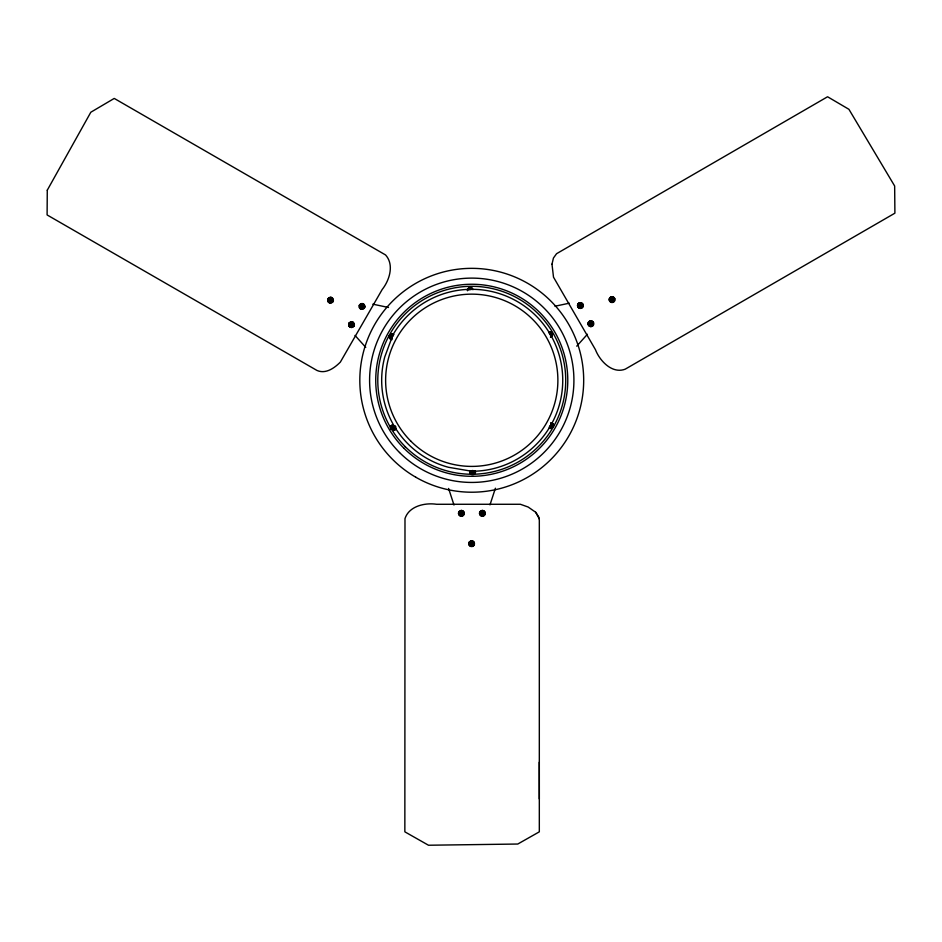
<?xml version="1.0" encoding="UTF-8"?>
<svg xmlns="http://www.w3.org/2000/svg" width="942" height="942" viewBox="0 0 942 942"><rect width="100%" height="100%" fill="white"/><g stroke="black" fill="none" stroke-linecap="round" stroke-linejoin="round"><path stroke-width="1.41" d="M395.734 429.069A2.85 2.85 0 0 1 393.261 430.494L395.734 429.069L395.864 426.738L393.968 427.833L395.063 429.729M467.503 290.76L467.738 288.817L470.211 287.392L471.636 287.769L472.919 289.724M553.201 427.009L553.201 424.159L550.74 422.734A2.85 2.85 0 0 1 553.201 427.009L550.74 428.433L549.316 428.045L550.034 425.772M474.014 474.544L475.439 472.072L475.062 470.647M489.981 504.877L495.398 488.227M328.723 302.252L329.818 300.357L327.922 299.262M331.431 297.554L330.336 299.45L328.44 298.355M329.618 302.771L330.713 300.875L332.62 301.958M332.326 298.072L331.231 299.968L333.138 301.063M349.717 326.709L350.813 324.813L348.917 323.718M352.426 322.011L351.331 323.918L349.435 322.823M360.197 308.517L361.292 306.609L359.385 305.514M362.894 303.819L361.81 305.714L359.903 304.619M350.612 327.227L351.707 325.331L353.603 326.427M353.321 322.529L352.226 324.437L354.121 325.52M361.092 309.035L362.187 307.127L364.083 308.222M363.8 304.337L362.705 306.232L364.601 307.327M390.271 338.814L391.366 336.918L389.458 335.823M392.979 334.127L391.884 336.023L389.976 334.928M391.166 339.332L392.261 337.436M550.552 424.877L551.647 422.982M549.834 428.186L550.929 426.29L552.824 427.385M552.542 423.5L551.447 425.395L553.343 426.49M576.728 346.161L587.419 334.257M550.446 337.271L552.012 336.094L552.012 333.244L550.964 332.196L548.633 332.055L549.739 333.951L551.635 332.856M577.764 306.468L579.66 305.373L578.565 303.477M582.462 303.76L580.566 304.855L579.46 302.959M578.282 307.375L580.178 306.268L581.285 308.164M582.98 304.655L581.084 305.75L582.18 307.645M609.45 300.522L611.346 299.426M614.137 297.802L612.241 298.908L611.146 297.013M609.969 301.416L611.864 300.321L612.959 302.217M614.655 298.708L612.759 299.803L613.854 301.699M588.291 324.649L590.187 323.553L589.091 321.658M592.977 321.928L591.081 323.024L589.986 321.128M588.809 325.543L590.705 324.448L591.8 326.344M593.495 322.823L591.6 323.93L592.706 325.826M552.153 333.762L550.258 334.857L551.353 336.753M390.659 428.551L392.555 427.456L391.46 425.56M395.346 425.843L393.45 426.938L392.355 425.042M391.177 429.458L393.073 428.351L394.168 430.258M554.979 306.232L569.262 303.194M467.503 289.724L469.693 289.724L469.693 287.534M469.881 471.553L472.072 471.553M473.108 471.553L475.31 471.553M469.881 472.59L472.072 472.59L472.072 474.78M475.31 472.59L473.108 472.59L473.108 474.78M458.648 512.801L460.838 512.801L460.838 510.611M464.065 512.801L461.874 512.801L461.874 510.611M479.643 512.789L481.845 512.789L481.833 510.599M485.071 512.789L482.881 512.789L482.881 510.599M458.648 513.837L460.838 513.837L460.838 516.028M464.065 513.837L461.874 513.837L461.874 516.028M479.643 513.826L481.845 513.826L481.845 516.016M485.071 513.826L482.881 513.826L482.881 516.016M468.939 543.193L471.13 543.193L471.13 541.002M474.356 543.193L472.166 543.193L472.166 541.002M468.939 544.229L471.13 544.229L471.13 546.419M474.356 544.229L472.166 544.229L472.166 546.419M372.844 304.172L388.504 307.481M393.497 334.257L392.072 333.88L389.599 335.305L389.599 338.154L392.072 339.579A2.85 2.85 0 0 1 389.317 336A2.85 2.85 0 0 1 393.497 334.257L393.874 334.645M535.727 512.295L528.156 507.032L520.396 504.276L436.605 504.276C425.066 502.545 409.04 505.984 404.989 518.618L404.848 831.833L428.492 845.233L517.782 844.032L539.319 831.833L539.319 520.337L538.73 517.017L535.727 512.295L539.165 518.665M470.129 473.496A2.85 2.85 0 0 1 470.129 470.647L469.752 472.072L471.165 474.544M355.016 335.434L365.767 347.363M610.251 297.531L611.346 299.426M448.592 488.451L453.997 505.042M539.295 762.231L539.319 798.91M470.729 287.534L470.729 289.724M472.978 542.945A1.531 1.531 0 0 1 471.918 545.23A1.531 1.531 0 0 1 470.129 543.452A1.531 1.531 0 0 1 472.413 542.38M462.122 514.65A1.531 1.531 0 0 1 459.849 513.59A1.531 1.531 0 0 1 461.627 511.812A1.531 1.531 0 0 1 462.687 514.085M481.032 514.073A1.531 1.531 0 0 1 482.092 511.8A1.531 1.531 0 0 1 483.87 513.578A1.531 1.531 0 0 1 481.586 514.638M611.287 300.945A1.531 1.531 0 0 1 611.064 298.437A1.531 1.531 0 0 1 613.489 299.085A1.531 1.531 0 0 1 612.053 301.146M581.697 306.327A1.531 1.531 0 0 1 579.2 306.55A1.531 1.531 0 0 1 579.848 304.125A1.531 1.531 0 0 1 581.909 305.561M328.993 300.168A1.531 1.531 0 0 1 331.054 298.72A1.531 1.531 0 0 1 331.702 301.146A1.531 1.531 0 0 1 329.194 300.934M353.05 324.625A1.531 1.531 0 0 1 351.001 326.062A1.531 1.531 0 0 1 350.342 323.636A1.531 1.531 0 0 1 352.85 323.848M392.072 338.26A1.531 1.531 0 0 1 390.742 335.964A1.531 1.531 0 0 1 393.403 335.964M394.027 426.314A1.531 1.531 0 0 1 394.251 428.822A1.531 1.531 0 0 1 391.825 428.174A1.531 1.531 0 0 1 393.261 426.114M475.439 472.072A2.85 2.85 0 0 1 475.062 473.496M474.556 472.072A1.955 1.955 0 0 1 474.285 473.049M473.92 471.306A1.531 1.531 0 0 1 472.86 473.59A1.531 1.531 0 0 1 471.082 471.812A1.531 1.531 0 0 1 473.367 470.741M552.165 428.045A2.85 2.85 0 0 1 549.316 428.045M551.718 423.888A1.955 1.955 0 0 1 552.436 426.561M550.74 424.053A1.531 1.531 0 0 1 552.071 426.349A1.531 1.531 0 0 1 549.41 426.349M549.539 331.82A2.85 2.85 0 0 1 550.976 337.13M551.235 335.646A1.955 1.955 0 0 1 550.528 336.365M549.539 332.703A1.955 1.955 0 0 1 550.528 332.973M549.539 333.127A1.531 1.531 0 0 1 551.082 334.669M467.362 290.242A2.85 2.85 0 0 1 472.684 288.817M469.446 288.911A1.531 1.531 0 0 1 471.542 289.465M47.277 190.19L47.1 214.941L316.995 370.465C325.72 374.315 334.434 368.063 340.356 362.093L382.193 289.488C389.458 280.351 394.474 264.761 385.549 254.941L114.241 98.427L90.821 112.228L47.277 190.19M551.988 264.16L553.507 277.172L595.462 349.694C599.677 360.739 612.123 374.221 625.217 369.17L894.9 213.175L894.653 185.998L848.919 109.307L827.571 96.767L556.569 253.704L553.449 258.014L551.988 264.172M328.052 298.744L328.063 301.593L329.099 302.629L330.524 303.006L332.997 301.581L333.374 300.157L331.949 297.696L330.524 297.307L328.052 298.744M349.046 323.2L349.058 326.05L350.094 327.086L351.519 327.475L353.992 326.038L354.369 324.613L352.944 322.152L351.519 321.775L349.046 323.2M359.526 304.996L359.526 307.846L360.574 308.894L361.999 309.27L364.46 307.846L364.848 306.421L363.424 303.948L361.999 303.571L359.526 304.996M390.8 426.22L390.8 429.069A2.85 2.85 0 0 1 393.261 424.795L390.8 426.22M458.895 511.895L458.507 513.319L459.932 515.792L462.781 515.78L463.829 514.744L463.829 511.895L462.781 510.847L461.356 510.47L458.895 511.895M469.175 542.286L468.798 543.711L470.223 546.183L473.072 546.183L474.109 545.135L474.109 542.286L473.072 541.25L471.648 540.861L469.175 542.286M479.89 511.883L479.513 513.308L480.938 515.78L483.788 515.78L484.824 514.732L484.824 511.883L483.776 510.847L482.351 510.458L479.89 511.883M577.905 304.136L577.528 305.561L578.953 308.034L580.378 308.411L582.839 306.986L582.839 304.136L581.791 303.1L578.941 303.1L577.905 304.136M588.42 322.317L588.043 323.742L589.468 326.203L590.893 326.591L593.366 325.155L593.354 322.305L592.318 321.269L589.468 321.269L588.42 322.317M609.58 298.19L609.203 299.615L610.628 302.088L612.053 302.464L614.525 301.04L614.514 298.19L613.477 297.142L610.628 297.142L609.58 298.19M392.967 334.787L384.748 356.959A90.067 90.067 0 0 0 448.439 467.279L471.754 471.259A90.985 90.985 0 0 0 550.552 334.787A90.985 90.985 0 0 0 392.967 334.787M405.307 446.72A93.976 93.976 0 0 0 562.527 404.601A93.976 93.976 0 0 0 447.438 289.5A93.976 93.976 0 0 0 405.307 446.72M403.859 448.18A96.025 96.025 0 0 0 564.505 405.131A96.025 96.025 0 0 0 446.908 287.522A96.025 96.025 0 0 0 403.859 448.18M399.526 452.513A102.148 102.148 0 0 0 570.428 406.72A102.148 102.148 0 0 0 445.319 281.599A102.148 102.148 0 0 0 399.526 452.513M415.787 477.217A111.933 111.933 0 0 0 583.687 380.274A111.933 111.933 0 0 0 415.787 283.342A111.933 111.933 0 0 0 415.787 477.217M410.853 441.174A86.122 86.122 0 0 0 554.944 402.564A86.122 86.122 0 0 0 449.464 297.083A86.122 86.122 0 0 0 410.853 441.174M469.175 545.135A2.85 2.85 0 0 0 474.109 545.135A2.85 2.85 0 0 0 471.648 540.861A2.85 2.85 0 0 0 469.175 545.135M458.895 514.744A2.85 2.85 0 0 0 463.829 514.744A2.85 2.85 0 0 0 461.356 510.47A2.85 2.85 0 0 0 458.895 514.744M479.89 514.732A2.85 2.85 0 0 0 484.824 514.732A2.85 2.85 0 0 0 482.351 510.458A2.85 2.85 0 0 0 479.89 514.732M609.592 301.04A2.85 2.85 0 0 0 614.525 301.04A2.85 2.85 0 0 0 612.053 296.765A2.85 2.85 0 0 0 609.592 301.04M588.432 325.167A2.85 2.85 0 0 0 593.366 325.155A2.85 2.85 0 0 0 590.893 320.892A2.85 2.85 0 0 0 588.432 325.167M589.562 324.507A1.531 1.531 0 0 0 592.224 324.507A1.531 1.531 0 0 0 590.893 322.199A1.531 1.531 0 0 0 589.562 324.507M577.905 306.986A2.85 2.85 0 0 0 582.839 306.986A2.85 2.85 0 0 0 580.366 302.712A2.85 2.85 0 0 0 577.905 306.986M328.063 301.593A2.85 2.85 0 0 0 332.997 301.581A2.85 2.85 0 0 0 330.524 297.307A2.85 2.85 0 0 0 328.063 301.593M359.526 307.846A2.85 2.85 0 0 0 364.46 307.846A2.85 2.85 0 0 0 361.999 303.571A2.85 2.85 0 0 0 359.526 307.846M360.668 307.186A1.531 1.531 0 0 0 363.329 307.186A1.531 1.531 0 0 0 361.999 304.89A1.531 1.531 0 0 0 360.668 307.186M349.058 326.05A2.85 2.85 0 0 0 353.992 326.038A2.85 2.85 0 0 0 351.519 321.775A2.85 2.85 0 0 0 349.058 326.05"/></g></svg>
